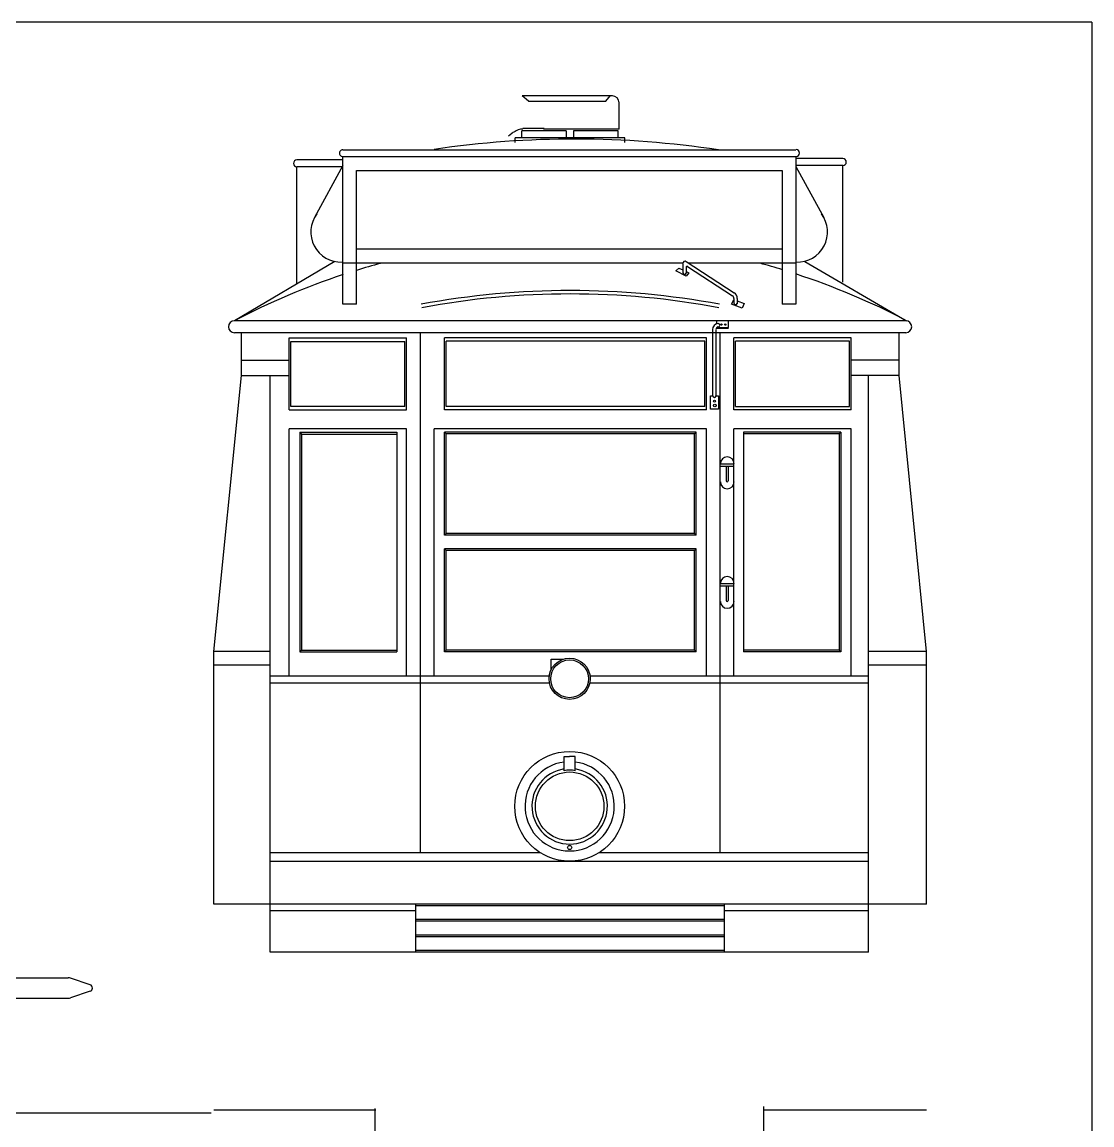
# Model space of a CAD drawing. Extents: x 0 to 750, y -2 to 474.
# Drawn here: x 594.1 to 750, y 313.3 to 474 of the extents above; entities that cross this region are included whole.
import ezdxf

# ---------------------------------------------------------------- set-up
doc = ezdxf.new("R2010")
doc.units = 0
doc.layers.get('0').update_dxf_attribs({"color": 1, "linetype": 'CONTINUOUS'})
doc.layers.add('AFTER', color=1, linetype='CONTINUOUS')

msp = doc.modelspace()

# ---------------------------------------------------------------- linework, layer by layer
for p, q in [((750, 474), (0, 474)), ((750, 474), (750, 0)), ((690.873795, 439.107092), (697.880134, 434.56421)), ((691.068095, 438.385203), (697.625244, 434.133573)), ((694.715733, 429.175505), (694.715733, 419.519438)), ((695.215733, 429.175505), (695.215733, 419.519438)), ((697.058913, 429.364111), (695.264084, 429.364111)), ((695.271393, 429.386766), (696.700086, 429.386766)), ((697.047679, 430.495747), (695.317689, 430.495747)), ((695.317689, 430.495747), (695.317689, 430.01076)), ((695.35139, 429.49883), (697.047679, 429.49883)), ((697.047679, 429.49883), (697.047679, 430.495747)), ((723.005538, 430.4859), (722.88091, 430.4859)), ((562.533995, 334.77624), (600.888376, 334.77624)), ((604.055512, 333.749305), (601.212165, 334.72237)), ((604.055512, 332.803176), (601.212165, 331.830111)), ((562.533995, 331.77624), (600.888376, 331.77624)), ((499.987705, 315.114754), (621.6875, 315.114754))]:
    msp.add_line(p, q)
for centre in [(696.014179, 429.929929), (696.587097, 429.929929)]:
    msp.add_circle(centre, 0.101103)
for centre, radius, start, end in [((695.627933, 429.202449), 0.894397, 96.213496, 180), ((695.553597, 429.833422), 0.231226, 258.794228, 90), ((600.888376, 333.77624), 1, 71.107766, 90), ((603.893617, 333.27624), 0.5, 288.892234, 71.107766), ((600.888376, 332.77624), 1, 270, 288.892234)]:
    msp.add_arc(centre, radius, start, end)
at = {"layer": 'AFTER'}
for p, q in [((677.125753, 463.25032), (666.986853, 463.25032)), ((667.917975, 462.454375), (667.016913, 463.25032)), ((677.185386, 463.301778), (680.177646, 463.301778)), ((679.183677, 462.456898), (679.877385, 463.301778)), ((667.939406, 462.454375), (676.129651, 462.454375)), ((676.181063, 462.456898), (679.183677, 462.456898)), ((681.125753, 458.406595), (681.125753, 462.322576)), ((665.746834, 457.968328), (664.999388, 457.370366)), ((666.961018, 457.145099), (666.961018, 458.145099)), ((673.420209, 458.145099), (666.961018, 458.145099)), ((670.186189, 458.48099), (667.090391, 458.48099)), ((681.125753, 458.406595), (670.092029, 458.406595)), ((673.420209, 458.145099), (673.420209, 457.145099)), ((680.961018, 458.145099), (674.46519, 458.145099)), ((674.46519, 458.145099), (674.46519, 457.145099)), ((680.961018, 457.145099), (680.961018, 458.145099)), ((665.961018, 456.454111), (665.961018, 457.145099)), ((681.961018, 457.145099), (665.961018, 457.145099)), ((681.961018, 456.454111), (681.961018, 457.145099)), ((640.887236, 455.397187), (706.887236, 455.397187)), ((640.887236, 453.918559), (634.168998, 453.918559)), ((640.887236, 453.095151), (636.751196, 445.514367)), ((640.84375, 453.918559), (640.8125, 453.918559)), ((640.887236, 454.397187), (706.887236, 454.397187)), ((640.887236, 432.897187), (640.887236, 454.397187)), ((706.887236, 454.397187), (706.887236, 432.897187)), ((713.700248, 454.106059), (706.887236, 454.106059)), ((713.700248, 453.106059), (706.887236, 453.106059)), ((713.700248, 436.106059), (713.700248, 453.106059)), ((634.168998, 435.83737), (634.168998, 452.918559)), ((640.887236, 452.918559), (634.168998, 452.918559)), ((642.887236, 452.397187), (704.887236, 452.397187)), ((642.887236, 432.897187), (642.887236, 452.397187)), ((704.887236, 452.397187), (704.887236, 432.897187)), ((706.887236, 452.935912), (710.936396, 445.514367)), ((704.887236, 440.897187), (642.887236, 440.897187)), ((639.729662, 439.112647), (625.083438, 430.4859)), ((690.421636, 438.897187), (640.887236, 438.897187)), ((690.416397, 438.795657), (690.416397, 437.461402)), ((706.887236, 438.897187), (691.225802, 438.897187)), ((708.183024, 439.110687), (723.005538, 430.4859)), ((689.406183, 437.743501), (689.809633, 438.162839)), ((690.892913, 436.965821), (689.406183, 437.743501)), ((689.809633, 438.162839), (690.416397, 437.888363)), ((690.892913, 438.338198), (690.892913, 437.42328)), ((690.892913, 437.636761), (691.270949, 437.446153)), ((691.270949, 437.446153), (690.892913, 436.965821)), ((642.887236, 432.897187), (640.887236, 432.897187)), ((697.498632, 432.887675), (697.856813, 433.525069)), ((699.065893, 432.313183), (697.498632, 432.887675)), ((697.853223, 433.714044), (697.853223, 433.054545)), ((698.335553, 433.36572), (699.345449, 432.984123)), ((698.336092, 433.725152), (698.336092, 432.94018)), ((699.345449, 432.984123), (699.065893, 432.313183)), ((706.887236, 432.897187), (704.887236, 432.897187)), ((722.88091, 430.4859), (625.083437, 430.4859)), ((722.88091, 428.75), (625.083437, 428.75)), ((626.09375, 422.491086), (626.09375, 428.741086)), ((633.067892, 417.484409), (633.067892, 427.984409)), ((633.067892, 427.984409), (650.168083, 427.984409)), ((633.317892, 417.998026), (633.317892, 427.484409)), ((633.317892, 427.484409), (649.918083, 427.484409)), ((649.918083, 417.998026), (649.918083, 427.484409)), ((650.168083, 417.484409), (650.168083, 427.984409)), ((652.168083, 353), (652.168083, 428.765591)), ((652.168083, 352.984409), (652.168083, 428.75)), ((693.844666, 428), (655.684955, 428)), ((655.684955, 417.5), (655.684955, 428)), ((693.594666, 427.5), (655.934955, 427.5)), ((655.934955, 418), (655.934955, 427.5)), ((693.594666, 418), (693.594666, 427.5)), ((693.844666, 417.5), (693.844666, 428)), ((695.844666, 353), (695.844666, 428.765591)), ((714.944856, 428), (697.844666, 428)), ((697.844666, 417.5), (697.844666, 428)), ((714.694856, 427.5), (698.094666, 427.5)), ((698.094666, 418.013618), (698.094666, 427.5)), ((714.694856, 418.013618), (714.694856, 427.5)), ((714.944856, 417.5), (714.944856, 428)), ((721.918998, 422.5), (721.918998, 428.75)), ((626.09375, 424.741086), (633.067892, 424.741086)), ((721.918998, 424.75), (714.944856, 424.75)), ((622.09375, 382.310864), (626.09375, 422.491086)), ((626.09375, 422.491086), (633.067892, 422.491086)), ((630.312345, 338.5), (630.312345, 422.491086)), ((721.918998, 422.5), (714.944856, 422.5)), ((717.444856, 351.75), (717.444856, 422.5)), ((725.918998, 382.319778), (721.918998, 422.5)), ((694.434517, 419.55723), (694.759223, 419.55723)), ((694.434517, 417.586058), (694.434517, 419.55723)), ((695.255832, 419.55723), (695.599638, 419.55723)), ((695.599638, 419.55723), (695.599638, 417.586058)), ((649.918083, 417.998026), (633.317892, 417.998026)), ((693.594666, 418), (655.934955, 418)), ((698.094666, 418.013618), (714.694856, 418.013618)), ((633.067892, 417.484409), (650.168083, 417.484409)), ((693.844666, 417.5), (655.684955, 417.5)), ((695.599638, 417.586058), (694.434517, 417.586058)), ((714.944856, 417.5), (697.844666, 417.5)), ((650.168083, 414.75), (633.067892, 414.75)), ((633.067892, 378.75), (633.067892, 414.75)), ((633.067892, 378.75), (633.067892, 414.734409)), ((650.168083, 378.734409), (650.168083, 414.75)), ((654.168083, 378.75), (654.168083, 414.75)), ((693.844666, 414.75), (654.168083, 414.75)), ((693.844666, 378.75), (693.844666, 414.75)), ((714.944856, 414.75), (697.844666, 414.75)), ((697.844666, 378.75), (697.844666, 414.75)), ((714.944856, 378.75), (714.944856, 414.75)), ((634.604589, 414.241086), (634.854589, 413.991086)), ((634.604589, 414.234409), (634.854589, 413.984409)), ((634.604589, 414.234409), (634.604589, 382.234409)), ((634.604589, 414.234409), (648.749984, 414.234409)), ((634.854589, 413.984409), (634.854589, 382.484409)), ((634.854589, 413.984409), (648.749984, 413.984409)), ((648.749984, 414.234409), (648.749984, 382.234409)), ((692.344666, 414.25), (655.668083, 414.25)), ((655.668083, 399.25), (655.668083, 414.25)), ((655.918083, 414), (655.668083, 414.25)), ((655.918083, 399.5), (655.918083, 414)), ((692.094666, 414), (655.918083, 414)), ((692.344666, 414.25), (692.094666, 414)), ((692.094666, 399.5), (692.094666, 414)), ((692.344666, 399.25), (692.344666, 414.25)), ((713.408159, 414.25), (699.262765, 414.25)), ((699.262765, 414.25), (699.262765, 382.25)), ((713.158159, 414), (699.262765, 414)), ((713.408159, 414.25), (713.158159, 414)), ((713.158159, 414), (713.158159, 382.5)), ((713.408159, 414.25), (713.408159, 382.25)), ((697.869592, 409.603154), (695.862954, 409.603154)), ((697.869592, 409.244535), (695.862954, 409.244535)), ((696.713559, 409.26343), (696.713559, 407.171984)), ((696.997956, 409.244535), (696.997956, 407.152593)), ((655.668083, 399.25), (655.918083, 399.5)), ((692.344666, 399.25), (655.668083, 399.25)), ((692.094666, 399.5), (655.918083, 399.5)), ((692.344666, 399.25), (692.094666, 399.5)), ((655.668083, 382.25), (655.668083, 397.25)), ((692.344666, 397.25), (655.668083, 397.25)), ((655.668083, 397.25), (655.918083, 397)), ((655.918083, 382.5), (655.918083, 397)), ((692.094666, 397), (655.918083, 397)), ((692.344666, 397.25), (692.094666, 397)), ((692.344666, 397.25), (692.094666, 397)), ((692.094666, 382.5), (692.094666, 397)), ((692.344666, 382.25), (692.344666, 397.25)), ((697.869592, 392.183491), (695.862954, 392.183491)), ((697.869592, 391.824872), (695.862954, 391.824872)), ((696.713559, 391.843767), (696.713559, 389.752321)), ((696.997956, 391.824872), (696.997956, 389.73293)), ((634.604589, 382.241086), (634.854589, 382.491086)), ((634.604589, 382.234409), (634.854589, 382.484409)), ((634.854589, 382.484409), (648.749984, 382.484409)), ((655.668083, 382.25), (655.918083, 382.5)), ((692.094666, 382.5), (655.918083, 382.5)), ((692.344666, 382.25), (692.094666, 382.5)), ((713.158159, 382.5), (699.262765, 382.5)), ((713.408159, 382.25), (713.158159, 382.5)), ((630.312345, 382.31157), (622.09375, 382.310864)), ((622.09375, 345.491086), (622.09375, 382.310864)), ((634.604589, 382.234409), (648.749984, 382.234409)), ((692.344666, 382.25), (655.668083, 382.25)), ((671.233836, 379.711712), (671.233836, 381.194166)), ((671.233836, 381.194166), (672.965376, 381.194166)), ((713.408159, 382.25), (699.262765, 382.25)), ((725.918998, 382.319778), (717.444856, 382.31905)), ((725.918998, 345.5), (725.918998, 382.319778)), ((630.312345, 380.31157), (622.093922, 380.310864)), ((725.91917, 380.319778), (717.444856, 380.31905)), ((630.312345, 378.75), (670.940986, 378.75)), ((630.312345, 377.75), (670.966118, 377.75)), ((676.855145, 377.75), (717.444856, 377.75)), ((676.880277, 378.75), (717.444856, 378.75)), ((673.103825, 364.915705), (673.103825, 367.015729)), ((673.103825, 367.015729), (673.91825, 367.015729)), ((674.732676, 367.015729), (673.91825, 367.015729)), ((674.732676, 364.915705), (674.732676, 367.015729)), ((630.312345, 353), (669.625107, 353)), ((678.212889, 353), (717.444856, 353)), ((717.444856, 338.5), (717.444856, 352.745028)), ((630.312345, 351.75), (717.444856, 351.75)), ((725.918998, 345.5), (622.09375, 345.5)), ((651.485343, 345.512886), (651.485343, 338.519823)), ((696.485343, 338.579593), (696.485343, 345.512886)), ((651.493252, 344.5), (630.312345, 344.5)), ((696.473532, 345.25), (651.497154, 345.25)), ((717.444856, 344.5), (696.473532, 344.5)), ((696.448628, 343), (651.47225, 343)), ((696.448628, 343.25), (651.497154, 343.25)), ((696.473532, 341), (651.497154, 341)), ((696.473532, 340.75), (651.497154, 340.75)), ((717.444856, 338.5), (630.312345, 338.5)), ((696.473532, 338.75), (651.497154, 338.75)), ((645.668998, 315.5), (622.09375, 315.5)), ((645.557956, 315.703928), (645.557956, 309.547642)), ((702.139535, 316.002777), (702.139535, 309.547642)), ((725.918998, 315.5), (702.168998, 315.5))]:
    msp.add_line(p, q, dxfattribs=at)
for centre, radius in [((695.026628, 418.777929), 0.152803), ((695.064828, 418.136152), 0.181453), ((673.910632, 378.324316), 3), ((673.910632, 378.324316), 2.75), ((673.918998, 359.75), 8), ((673.918998, 359.75), 5), ((673.919235, 353.747787), 0.294863)]:
    msp.add_circle(centre, radius, dxfattribs=at)
for centre, radius, start, end in [((680.128367, 462.25032), 1, 0, 90), ((667.089415, 456.406595), 2, 90, 128.660041), ((674.659595, 317.458235), 139.497597, 81.366608, 98.451841), ((640.878051, 454.897187), 0.500084, 88.94765, 271.05235), ((706.894256, 454.924004), 0.5068, 270, 90), ((634.1875, 453.416496), 0.5, 90, 270), ((713.71875, 453.603996), 0.5, 270, 90), ((640.605197, 443.411642), 4.390306, 142.973042, 272.144889), ((707.082394, 443.411642), 4.390306, 267.855111, 37.026958), ((674.044487, 337.055917), 105.481497, 105.20508, 107.194839), ((690.702651, 438.866002), 0.290163, 51.474583, 189.416035), ((674.044487, 337.055917), 105.481497, 72.952467, 74.82548), ((674.044487, 337.055917), 105.481497, 108.297593, 117.656337), ((690.664124, 437.476013), 0.247826, 181.615557, 344.078987), ((691.010882, 438.302873), 0.122578, 51.793599, 195.760207), ((674.044487, 337.055917), 105.481497, 62.343663, 71.875003), ((674.014911, 315.982197), 118.905276, 79.462467, 100.537533), ((674.014911, 315.982197), 118.405276, 79.462467, 100.537533), ((697.353223, 433.714044), 0.5, 0, 57.040785), ((697.336092, 433.725152), 1, 0, 57.040785), ((698.10672, 433.087123), 0.250945, 174.786761, 335.767055), ((625.083437, 429.61795), 0.86795, 90, 270), ((695.681345, 429.179222), 0.462102, 110.265852, 178.997531), ((722.88091, 429.61795), 0.86795, 270, 90), ((695.007527, 419.55723), 0.248305, 180, 0), ((696.880339, 409.643693), 1.006938, 0, 180), ((696.872, 407.016876), 0.998599, 180, 0), ((696.864704, 407.171984), 0.151145, 180, 0), ((696.880339, 392.22403), 1.006938, 0, 180), ((696.872, 389.597214), 0.998599, 180, 0), ((696.864704, 389.752321), 0.151145, 180, 0), ((673.918998, 359.75), 6.5, 97.20451, 82.808787), ((673.918998, 359.75), 5.5, 98.523404, 81.49236), ((673.91825, 361.199108), 3.820566, 77.691885, 102.308115)]:
    msp.add_arc(centre, radius, start, end, dxfattribs=at)

doc.saveas('drawing.dxf')
